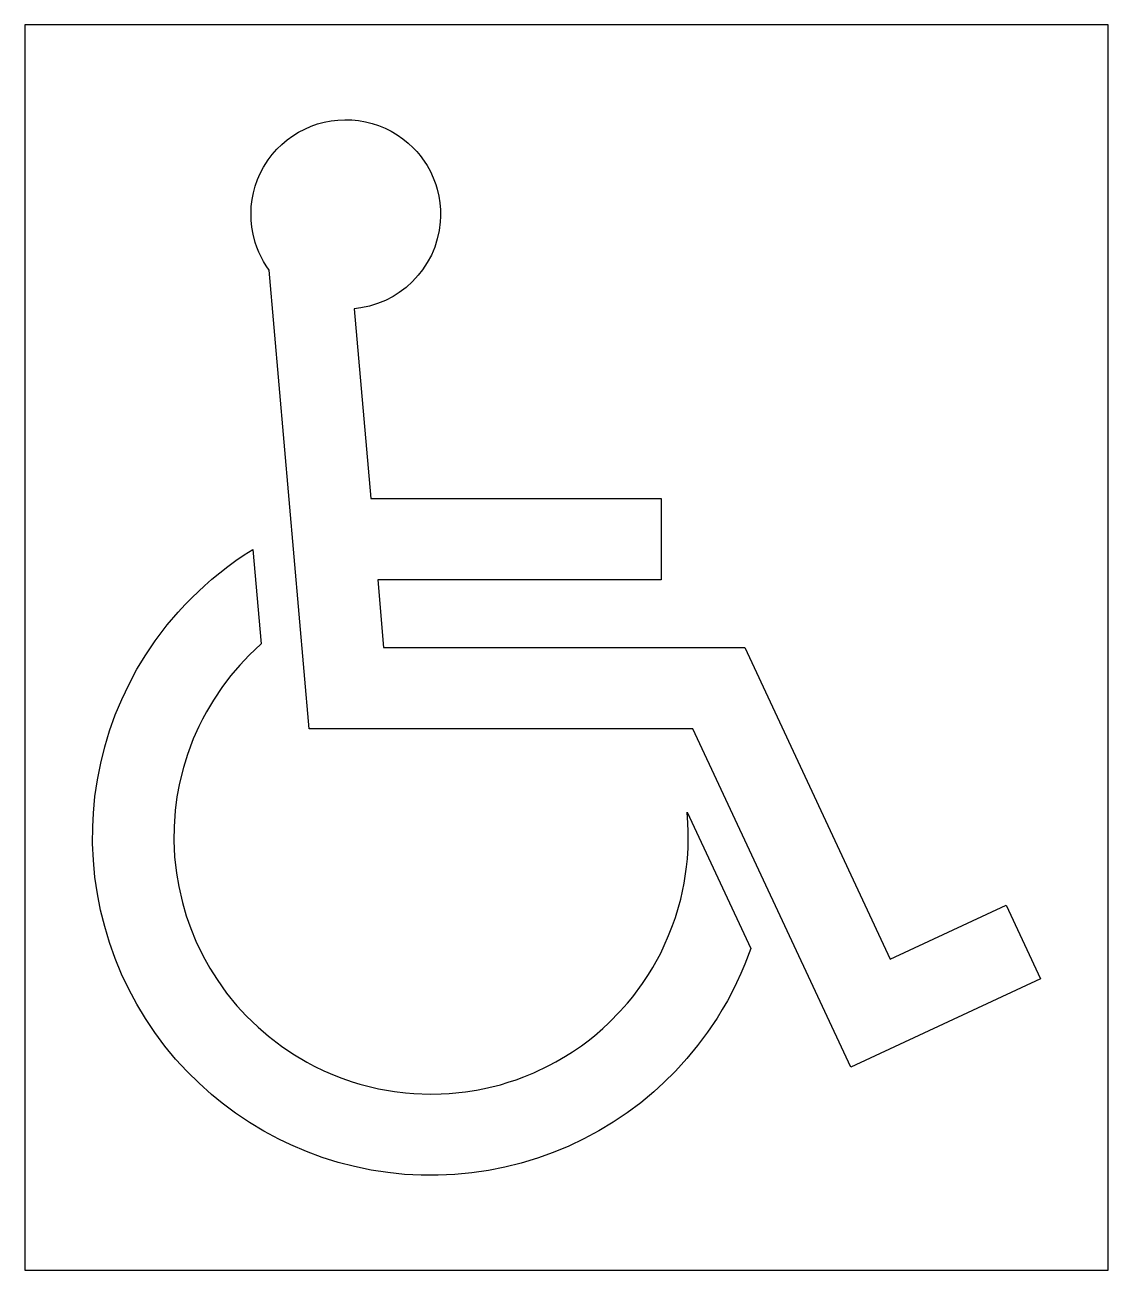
# Model space of a CAD drawing. Extents: x 0 to 40, y 0 to 46.
import ezdxf

# ---------------------------------------------------------------- set-up
doc = ezdxf.new("R2010")
doc.units = 0
doc.layers.add('CUT', color=7, linetype='Continuous')
doc.layers.add('OUTSIDE', color=1, linetype='Continuous')

msp = doc.modelspace()

# ---------------------------------------------------------------- linework, layer by layer
at = {"layer": 'CUT'}
for points in [[(8.3821, 38.5276), (8.3562, 38.7822), (8.3491, 39.037), (8.3607, 39.2917), (8.3905, 39.5455), (8.4383, 39.7973), (8.5059, 40.0436), (8.5914, 40.2833), (8.6937, 40.516), (8.8123, 40.7412), (8.9828, 41.0105), (9.1364, 41.2155), (9.3067, 41.4065), (9.4893, 41.5849), (9.6837, 41.7495), (9.8891, 41.8999), (10.1051, 42.035), (10.3309, 42.1543), (10.567, 42.2566), (10.8081, 42.3413), (11.0539, 42.4078), (11.3038, 42.4565), (11.5574, 42.4869), (11.8143, 42.4989), (12.0693, 42.4924), (12.3224, 42.4676), (12.5727, 42.4245), (12.8193, 42.3635), (13.0613, 42.2844), (13.2977, 42.1877), (13.5267, 42.0716), (13.7465, 41.9402), (13.9561, 41.7939), (14.1545, 41.6333), (14.3409, 41.459), (14.4723, 41.3192), (14.5958, 41.1723), (14.7466, 40.9664), (14.8493, 40.805), (14.9721, 40.5816), (15.0786, 40.3498), (15.1688, 40.1103), (15.2256, 39.9266), (15.2834, 39.6775), (15.3233, 39.4258), (15.345, 39.1723), (15.3482, 38.9179), (15.3382, 38.727), (15.2978, 38.4098), (15.2285, 38.0971), (15.1321, 37.7926), (15.0088, 37.4988), (14.8588, 37.2178), (14.6834, 36.9518), (14.5274, 36.7498), (14.3121, 36.5152), (14.0757, 36.3011), (13.8202, 36.1088), (13.6033, 35.9708), (13.3193, 35.8242), (13.0241, 35.7043), (12.7194, 35.6115), (12.4072, 35.5466), (12.1532, 35.5152), (12.7699, 28.4983), (23.4981, 28.4983), (23.4981, 25.4981), (13.031, 25.4981), (13.2477, 22.998), (26.5816, 22.998), (31.954, 11.4865), (36.2319, 13.481), (37.4986, 10.7642), (30.4984, 7.4974), (24.6704, 19.9979), (10.4976, 19.9979), (9.0198, 36.943), (8.9099, 37.1018), (8.8095, 37.2656), (8.7188, 37.4342), (8.6378, 37.6069), (8.5667, 37.784), (8.5057, 37.965), (8.4266, 38.2746)], [(25.2126, 8.792), (24.8408, 8.2942), (24.4456, 7.8149), (24.0274, 7.3547), (23.587, 6.9141), (23.219, 6.5799), (22.7405, 6.1834), (22.2424, 5.8111), (21.726, 5.4637), (21.1924, 5.1418), (20.6443, 4.8466), (20.0834, 4.5795), (19.5102, 4.3411), (18.9248, 4.132), (18.3283, 3.9521), (17.7254, 3.8006), (17.1156, 3.6802), (16.5005, 3.5903), (15.8815, 3.5303), (15.2602, 3.5011), (14.638, 3.5041), (14.0165, 3.5376), (13.3971, 3.6014), (12.7815, 3.6956), (12.173, 3.822), (11.5725, 3.9788), (10.9797, 4.1645), (10.3958, 4.3793), (9.8221, 4.6229), (9.3736, 4.8384), (8.8261, 5.1321), (8.2937, 5.4524), (7.7774, 5.7986), (7.2784, 6.1701), (6.8928, 6.4851), (6.4293, 6.9003), (5.9871, 7.3381), (5.5667, 7.7975), (5.1687, 8.277), (4.797, 8.7756), (4.451, 9.2921), (4.1307, 9.8252), (3.8367, 10.3737), (3.5696, 10.9365), (3.3334, 11.5115), (3.1253, 12.0969), (2.9459, 12.6915), (2.7958, 13.2941), (2.6757, 13.904), (2.5867, 14.5205), (2.5288, 15.1391), (2.5014, 15.7593), (2.5039, 16.3804), (2.5278, 16.8776), (2.588, 17.4977), (2.679, 18.1141), (2.7998, 18.725), (2.9495, 19.3288), (3.1288, 19.9236), (3.3387, 20.5089), (3.5772, 21.0834), (3.8439, 21.6456), (4.1384, 22.1941), (4.4604, 22.7268), (4.8081, 23.2421), (5.0288, 23.5425), (5.2584, 23.8361), (5.6605, 24.3103), (5.9132, 24.5854), (6.1742, 24.8532), (6.6266, 25.2814), (6.9078, 25.527), (7.1961, 25.7642), (7.4911, 25.9926), (7.7926, 26.2126), (8.1004, 26.4236), (8.4142, 26.626), (8.7198, 23.1314), (8.2784, 22.7139), (7.9312, 22.3459), (7.6041, 21.9605), (7.2981, 21.5584), (6.9586, 21.0563), (6.6997, 20.6228), (6.5559, 20.356), (6.4209, 20.0845), (6.2159, 19.6218), (6.0035, 19.0526), (5.8542, 18.571), (5.7085, 17.9834), (5.6157, 17.4862), (5.5496, 16.9836), (5.5062, 16.3779), (5.5, 15.8734), (5.5281, 15.2682), (5.5945, 14.6649), (5.6787, 14.1661), (5.8141, 13.5763), (5.9556, 13.0915), (6.1231, 12.6143), (6.3167, 12.1457), (6.5797, 11.6001), (6.8257, 11.1587), (7.0953, 10.7305), (7.4484, 10.236), (7.8317, 9.7653), (8.173, 9.3926), (8.608, 8.9703), (8.991, 8.6401), (9.4736, 8.2715), (9.8907, 7.9891), (10.4108, 7.6808), (10.6783, 7.5391), (11.0424, 7.3632), (11.4145, 7.2021), (11.6982, 7.0912), (12.0806, 6.9579), (12.3702, 6.8691), (12.7601, 6.7655), (13.0553, 6.6991), (13.3527, 6.6423), (13.6524, 6.5954), (14.0548, 6.5468), (14.3574, 6.5209), (14.9634, 6.4986), (15.3676, 6.5058), (15.6705, 6.5227), (16.2756, 6.5863), (16.6745, 6.6478), (16.972, 6.7055), (17.5606, 6.8499), (17.851, 6.9365), (18.1382, 7.0327), (18.422, 7.1384), (18.7956, 7.2925), (19.3438, 7.5522), (19.6112, 7.6951), (19.9605, 7.8988), (20.2169, 8.061), (20.551, 8.2894), (20.7949, 8.4702), (21.0317, 8.6595), (21.3381, 8.923), (21.5607, 9.1288), (21.9862, 9.5606), (22.2548, 9.8632), (22.4481, 10.0975), (22.8081, 10.587), (23.031, 10.9243), (23.1886, 11.1829), (23.4783, 11.7139), (23.6099, 11.986), (23.7725, 12.3566), (23.9205, 12.7343), (24.0209, 13.0209), (24.1403, 13.4072), (24.2189, 13.6999), (24.3473, 14.2926), (24.4366, 14.893), (24.4665, 15.1947), (24.4912, 15.5981), (24.4961, 16.205), (24.4842, 16.5089), (24.4537, 16.9145), (26.8038, 11.8809), (26.5839, 11.2995), (26.4379, 10.9558), (26.2817, 10.6166), (26.1155, 10.2819), (25.9395, 9.9522), (25.7541, 9.6275), (25.5595, 9.3082)]]:
    msp.add_lwpolyline(points, close=True, dxfattribs=at)
at = {"layer": 'OUTSIDE'}
msp.add_lwpolyline([(0, 0), (40, 0), (40, 46), (0, 46)], close=True, dxfattribs=at)

doc.saveas('drawing.dxf')
